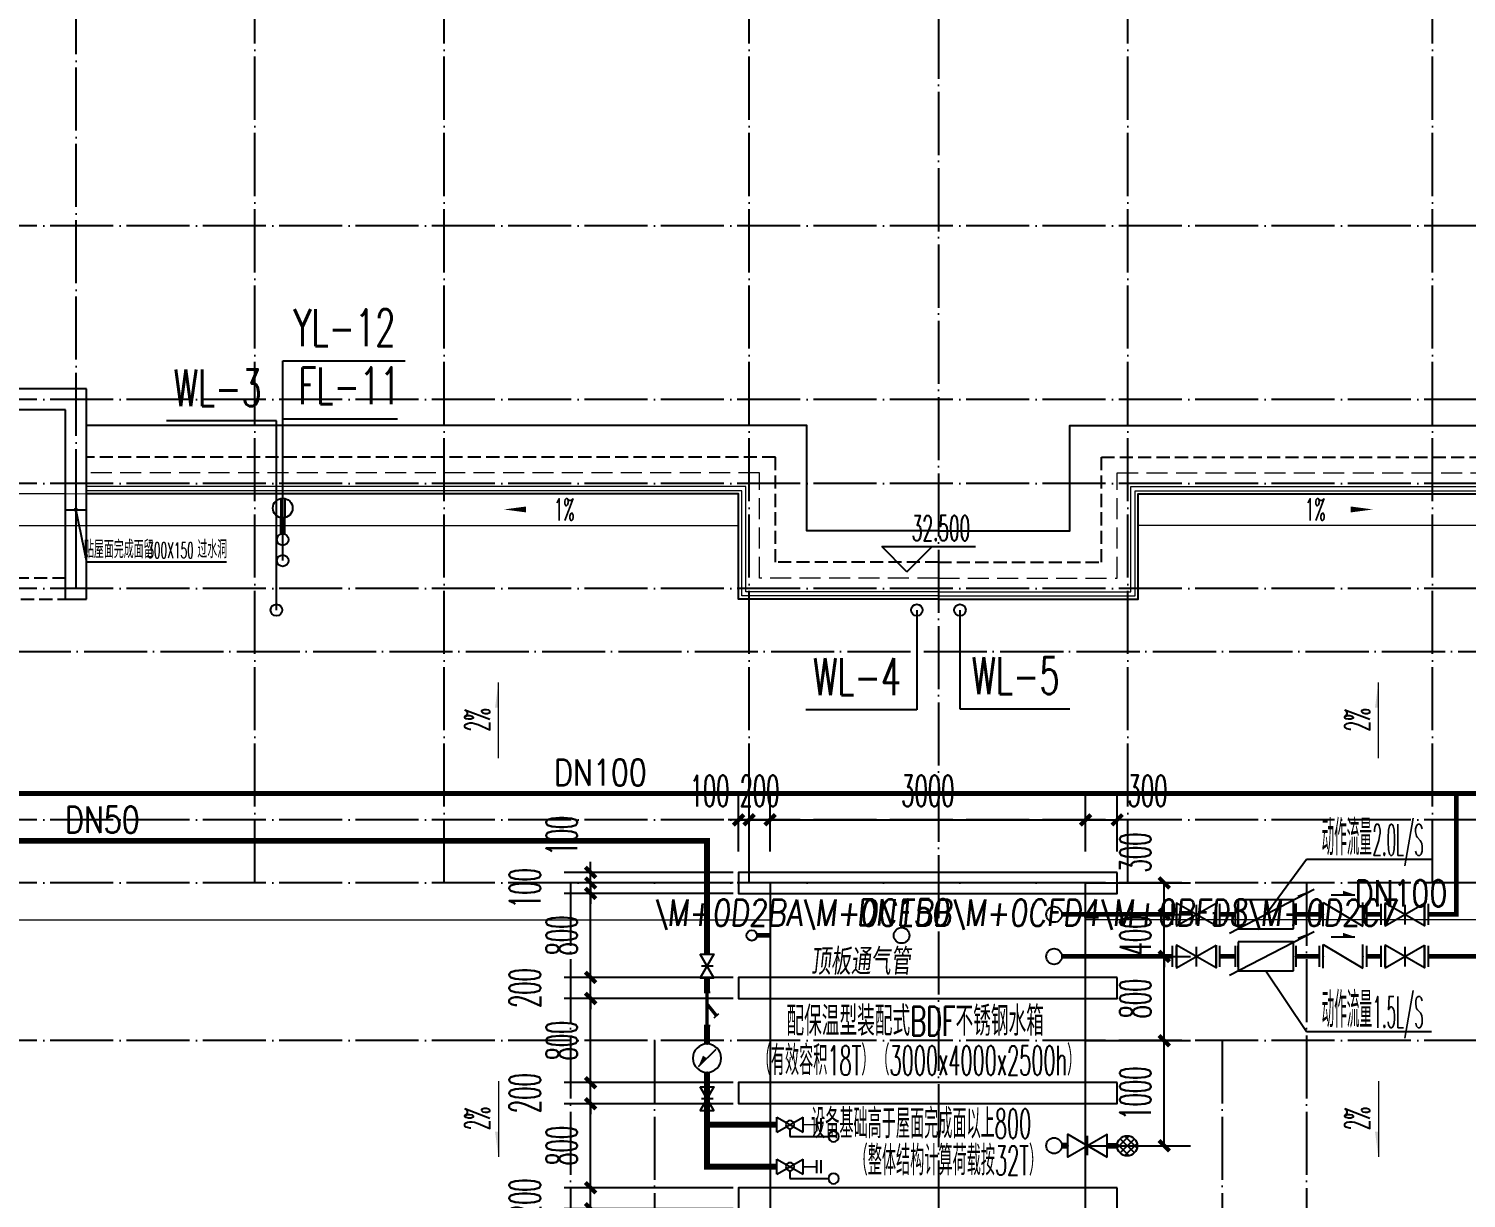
# Model space of a CAD drawing. Extents: x 27938 to 1507990, y 110129 to 923079.
# Drawn here: x 1021932 to 1035602, y 289915 to 301040 of the extents above; entities that cross this region are included whole.
import ezdxf

# ---------------------------------------------------------------- set-up
doc = ezdxf.new("R2010")
doc.units = 0
doc.header["$LTSCALE"] = 1000
doc.header["$MEASUREMENT"] = 0
for name, pattern in [('#P_--_20B1_001_t3$0$DASH', [0.35, 0.25, -0.1]), ('__DASH', [0.35, 0.25, -0.1]), ('DASH', [0.35, 0.25, -0.1]), ('DOTE', [2.42, 2, -0.2, 0.02, -0.2])]:
    doc.linetypes.add(name, pattern=pattern)
for name, color, linetype in [('-XF', 7, 'H_LINE'), ('BZ', 2, 'Continuous'), ('DIM_ELEV', 3, 'Continuous'), ('DIM_LEAD', 3, 'Continuous'), ('DIM_不分区给水', 3, 'Continuous'), ('DIM_废水', 31, 'Continuous'), ('DIM_污水', 2, 'Continuous'), ('DIM_给水', 3, 'Continuous'), ('DIM_雨水', 4, 'Continuous'), ('DOTE', 1, 'Continuous'), ('EQUIP_污水', 7, 'Continuous'), ('EQUIP_雨水斗', 7, 'Continuous'), ('PIPE-不分区喷淋', 6, 'TG_ZP'), ('PIPE-不分区消火栓', 1, 'TG_X'), ('PIPE-室外消防', 1, 'WX'), ('PIPE-废水', 31, 'TG_F'), ('PIPE-给水', 3, 'J1'), ('PIPE-给水中', 72, 'J2'), ('PIPE-雨水', 4, 'TG_Y'), ('ROOF', 4, 'Continuous'), ('TEXT_不分区消火栓', 7, 'Continuous'), ('TEXT_给水', 7, 'Continuous'), ('TWT_DASH', 8, 'Continuous'), ('TWT_DIM', 3, 'Continuous'), ('TWT_水箱', 7, 'Continuous'), ('VALVE_不分区给水', 7, 'Continuous'), ('VALVE_废水', 7, 'Continuous'), ('VALVE_消防', 7, 'Continuous'), ('VALVE_给水', 7, 'Continuous'), ('VPIPE-废水', 31, 'Continuous'), ('VPIPE-污水', 2, 'W'), ('VPIPE-给水', 3, 'J1'), ('VPIPE-雨水', 4, 'Y'), ('WALL', 9, 'Continuous'), ('WINDOW', 4, 'Continuous'), ('WT', 3, 'Continuous'), ('机电标识类', 1, 'Continuous'), ('污水', 3, 'Continuous'), ('看线', 251, 'Continuous')]:
    doc.layers.add(name, color=color, linetype=linetype)
for name, color, linetype, lineweight in [('平面-排水沟', 86, 'Continuous', 15), ('平面-栏杆', 135, 'Continuous', 15), ('平面-看线', 45, 'Continuous', 15)]:
    doc.layers.add(name, color=color, linetype=linetype, lineweight=lineweight)
doc.styles.add('_TCH_DIM', font='SIMPLEX.shx', dxfattribs={"width": 0.7, "bigfont": 'GBCBIG.shx'})
doc.styles.add('_TCH_DIM_T3', font='SIMPLEX.shx', dxfattribs={"width": 0.494118, "bigfont": 'GBCBIG.shx'})
doc.styles.add('_TWT_PIPEDN', font='SIMPLEX', dxfattribs={"width": 0.8, "height": 3.5, "bigfont": 'HZTXT'})
doc.styles.add('_TWT_SERIAL', font='SIMPLEX', dxfattribs={"width": 0.8, "height": 3.5, "bigfont": 'HZTXT'})
doc.styles.add('HZDX', font='simplex.shx', dxfattribs={"width": 0.75, "height": 300, "bigfont": 'aadri.shx'})
doc.styles.add('l1', font='txt.shx', dxfattribs={"width": 0.7, "bigfont": 'aadri.shx'})
doc.styles.get("Standard").update_dxf_attribs({"font": 'gbenor.shx', "bigfont": 'gbcbig.shx'})
doc.styles.add('TG_LINETYPE', font='SIMPLEX', dxfattribs={"width": 0.8, "height": 3, "bigfont": 'HZTXT'})
doc.linetypes.add('H_LINE', pattern='A,3,-0.2,["XH",l1,S=0.25,R=0,X=-0.1,Y=-0.115],-0.35', length=3.55)
doc.linetypes.add('J1', pattern='A,3,-0.2,["J1",Standard,S=0.25,R=0,X=-0.1,Y=-0.115],-0.35', length=3.55)
doc.linetypes.add('J2', pattern='A,3,-0.2,["J2",Standard,S=0.25,R=0,X=-0.1,Y=-0.115],-0.35', length=3.55)
doc.linetypes.add('TG_F', pattern='A,2,-0.3,["F",TG_LINETYPE,S=0.1,R=0,X=-0.23,Y=-0.15],0', length=2.3)
doc.linetypes.add('TG_X', pattern='A,2,-0.229,["X",TG_LINETYPE,S=0.1,R=0,X=-0.229,Y=-0.15],0', length=2.229)
doc.linetypes.add('TG_Y', pattern='A,2,-0.229,["Y",TG_LINETYPE,S=0.1,R=0,X=-0.229,Y=-0.15],0', length=2.229)
doc.linetypes.add('TG_ZP', pattern='A,2,-0.561,["ZP",TG_LINETYPE,S=0.1,R=0,X=-0.561,Y=-0.15],0', length=2.561)
doc.linetypes.add('W', pattern='A,3,-0.2,["W",Standard,S=0.25,R=0,X=-0.1,Y=-0.115],-0.2', length=3.4)
doc.linetypes.add('WX', pattern='A,3,-0.2,["WX",Standard,S=0.25,R=0,X=-0.1,Y=-0.115],-0.35', length=3.55)
doc.linetypes.add('Y', pattern='A,3,-0.2,["Y",Standard,S=0.25,R=0,X=-0.1,Y=-0.115],-0.2', length=3.4)
doc.dimstyles.new('_TWT_ARCH&&100', dxfattribs={"dimtxt": 297.5, "dimasz": 100, "dimexe": 250, "dimexo": 300, "dimgap": 126.25, "dimtad": 1, "dimdec": 0, "dimzin": 0, "dimdsep": 46, "dimtxsty": '_TCH_DIM_T3', "dimblk": 'ARCHTICK', "dimcen": 0.09, "dimclrt": 7, "dimazin": 2, "dimtfac": 1, "dimtdec": 0, "dimtix": 1, "dimtmove": 2, "dimatfit": 3, "dimfxl": 1, "dimtolj": 1, "dimtzin": 0, "dimarcsym": 0})

# ---------------------------------------------------------------- blocks, each defined once
blk = doc.blocks.new('GDGDGDSDA')
at = {"layer": 'DOTE', "color": 0, "linetype": 'DOTE', "ltscale": 0.3}
for p, q in [((436135, 370658), (436135, 376108)), ((437835, 367858), (437835, 376108)), ((439635, 367858), (439635, 376108)), ((442535, 367858), (442535, 376108)), ((444335, 376108), (444335, 359558)), ((446135, 367858), (446135, 376108)), ((449035, 367858), (449035, 376108)), ((471335, 374108), (417335, 374108)), ((471335, 372458), (417335, 372458)), ((471335, 371658), (417335, 371658)), ((471335, 370658), (417335, 370658)), ((417335, 370059), (471335, 370059)), ((471335, 368458), (417335, 368458)), ((471335, 367858), (417335, 367858)), ((440835, 367858), (440835, 359558)), ((447835, 367858), (447835, 359558)), ((471335, 366358), (417335, 366358))]:
    blk.add_line(p, q, dxfattribs=at)
blk = doc.blocks.new('GDGDGDGRGD')
at = {"linetype": '__DASH', "ltscale": 0.1}
blk.add_wipeout([(428917, 296115), (428717, 296115), (428717, 295815), (428917, 295815)], dxfattribs=at).dxf.layer = '污水'
at = {"layer": '机电标识类', "color": 250, "linetype": 'DASH', "ltscale": 400}
for p, q in [((428817, 295715), (428817, 296215)), ((428917, 295965), (428717, 295965))]:
    blk.add_line(p, q, dxfattribs=at)
at = {"layer": '污水', "linetype": '__DASH', "ltscale": 0.1, "const_width": 10}
blk.add_lwpolyline([(428917, 296115), (428717, 296115), (428717, 295815), (428917, 295815)], close=True, dxfattribs=at)
blk = doc.blocks.new('A$C40D21977')
at = {"layer": 'TWT_DASH'}
for points in [[(-1200, 2200), (-1200, -1400), (-1000, -1400), (-1000, 2200)], [(-200, 2200), (-200, -1400), (0, -1400), (0, 2200)], [(800, 2200), (800, -1400), (1000, -1400), (1000, 2200)], [(1800, 2200), (1800, -1400), (2000, -1400), (2000, 2200)], [(2800, 2200), (2800, -1400), (3000, -1400), (3000, 2200)]]:
    blk.add_lwpolyline(points, close=True, dxfattribs=at)
at = {"layer": 'TWT_水箱'}
blk.add_lwpolyline([(-1100, 1900), (-1100, -1100), (2900, -1100), (2900, 1900)], close=True, dxfattribs=at)
blk = doc.blocks.new('$VALVE$00000779')
for p, q in [((129, -72), (378, 72)), ((129, 72), (378, -72)), ((129, 72), (129, -72)), ((253, 113), (618, 113)), ((253, 38), (253, 113)), ((378, 72), (378, -72)), ((507, 62), (507, -62)), ((551, 62), (551, -62))]:
    blk.add_line(p, q)
for points in [[(0, 0, 15, 15, 0), (129, 0, 0, 0, 0)], [(378, 0, 15, 15, 0), (507, 0, 0, 0, 0)]]:
    blk.add_lwpolyline(points, format="xyseb")
at = {"color": 7}
for centre, radius in [((668, 113), 49.9), ((253, 0), 38.4)]:
    blk.add_circle(centre, radius, dxfattribs=at)
blk = doc.blocks.new('$VALVE$00000296')
for points in [[(-125, 72.2), (-125, -72.2), (125, 72.2), (125, -72.2), (-125, 72.2)], [(0, 60.2), (0, -63.6)]]:
    blk.add_lwpolyline(points)
for p in [(-125, 0), (125, 0)]:
    blk.add_point(p)
blk = doc.blocks.new('$VALVE$00000501')
for p, q in [((-175, 32), (-175, -32)), ((175, 32), (175, -32)), ((96, -77), (50, -123))]:
    blk.add_line(p, q)
at = {"const_width": 35}
for points in [[(-175, 0), (175, 0)], [(-52, 0), (73, -100)]]:
    blk.add_lwpolyline(points, dxfattribs=at)
for p in [(-175, -2), (175, -2)]:
    blk.add_point(p)
blk = doc.blocks.new('$VALVE$00000742')
blk.add_line((-93, -93), (93, 93))
blk.add_lwpolyline([(93, 93, 0, 50, 0), (-13, 22, 50, 50, 0)], format="xyseb")
blk.add_circle((0, 0), 150)
for p in [(-150, 0), (150, 0)]:
    blk.add_point(p)
blk = doc.blocks.new('$TwtSys$00000133')
for p, q in [((-129, 101), (32, 263)), ((-94, 39), (94, 228)), ((94, 39), (-94, 228)), ((129, 101), (-32, 263)), ((28, 3), (-130, 161)), ((-28, 3), (130, 161))]:
    blk.add_line(p, q)
blk.add_circle((0, 133), 133)
blk = doc.blocks.new('$VALVE$00000609')
for p, q in [((-344, -179), (459, 239)), ((263, 138), (-264, 138)), ((-264, 138), (-264, -137)), ((263, -137), (263, 138)), ((-264, -137), (263, -137))]:
    blk.add_line(p, q)
blk.add_lwpolyline([(459, 239, 0, 20, 0), (305, 171, 50, 50, 0)], format="xyseb")
for p in [(-264, 0), (263, 0)]:
    blk.add_point(p)
blk = doc.blocks.new('$VALVE$00000315')
for p, q in [((-75, 125), (75, 125)), ((-125, -75), (-125, 75)), ((-125, 75), (125, -75)), ((125, -75), (125, 75))]:
    blk.add_line(p, q)
for p in [(-125, 0), (125, 0)]:
    blk.add_point(p)
blk.add_solid([(0, 125), (0, 150), (75, 125)])
blk = doc.blocks.new('_ArchTick')
at = {"color": 0, "linetype": 'ByBlock', "const_width": 0.4}
blk.add_lwpolyline([(-0.5, -0.5), (0.5, 0.5)], dxfattribs=at)
blk = doc.blocks.new('*D535')
at = {"layer": 'Defpoints', "color": 0}
for p in [(1028782, 293515), (1028682, 292915), (1028782, 292915)]:
    blk.add_point(p, dxfattribs=at)
at = {"layer": 'TWT_DIM', "color": 0, "lineweight": -2}
for p, q in [((1028682, 293215), (1028682, 293765)), ((1028782, 293215), (1028782, 293765)), ((1028682, 293515), (1028582, 293515)), ((1028682, 293515), (1028782, 293515)), ((1028782, 293515), (1028882, 293515))]:
    blk.add_line(p, q, dxfattribs=at)
at = {"layer": 'TWT_DIM', "color": 0, "lineweight": -2, "xscale": 100, "yscale": 100, "zscale": 100}
blk.add_blockref('_ArchTick', (1028682, 293515), dxfattribs=at)
at = {"layer": 'TWT_DIM', "color": 0, "lineweight": -2, "xscale": 100, "yscale": 100, "zscale": 100, "rotation": 180}
blk.add_blockref('_ArchTick', (1028782, 293515), dxfattribs=at)
at = {"layer": 'TWT_DIM', "color": 7, "insert": (1028407, 293790), "char_height": 297.5, "attachment_point": 5, "style": '_TCH_DIM_T3'}
blk.add_mtext('\\A1;100', dxfattribs=at)
blk = doc.blocks.new('*D536')
at = {"layer": 'Defpoints', "color": 0}
for p in [(1028982, 293515), (1028782, 292915), (1028982, 292915)]:
    blk.add_point(p, dxfattribs=at)
at = {"layer": 'TWT_DIM', "color": 0, "lineweight": -2}
for p, q in [((1028782, 293215), (1028782, 293765)), ((1028982, 293215), (1028982, 293765)), ((1028782, 293515), (1028682, 293515)), ((1028782, 293515), (1028982, 293515)), ((1028982, 293515), (1029082, 293515))]:
    blk.add_line(p, q, dxfattribs=at)
at = {"layer": 'TWT_DIM', "color": 0, "lineweight": -2, "xscale": 100, "yscale": 100, "zscale": 100}
blk.add_blockref('_ArchTick', (1028782, 293515), dxfattribs=at)
at = {"layer": 'TWT_DIM', "color": 0, "lineweight": -2, "xscale": 100, "yscale": 100, "zscale": 100, "rotation": 180}
blk.add_blockref('_ArchTick', (1028982, 293515), dxfattribs=at)
at = {"layer": 'TWT_DIM', "color": 7, "insert": (1028882, 293790), "char_height": 297.5, "attachment_point": 5, "style": '_TCH_DIM_T3'}
blk.add_mtext('\\A1;200', dxfattribs=at)
blk = doc.blocks.new('*D537')
at = {"layer": 'Defpoints', "color": 0}
for p in [(1031982, 293515), (1028982, 292915), (1031982, 292915)]:
    blk.add_point(p, dxfattribs=at)
at = {"layer": 'TWT_DIM', "color": 0, "lineweight": -2}
for p, q in [((1028982, 293215), (1028982, 293765)), ((1031982, 293215), (1031982, 293765)), ((1028982, 293515), (1031982, 293515))]:
    blk.add_line(p, q, dxfattribs=at)
at = {"layer": 'TWT_DIM', "color": 0, "lineweight": -2, "xscale": 100, "yscale": 100, "zscale": 100, "rotation": 180}
blk.add_blockref('_ArchTick', (1028982, 293515), dxfattribs=at)
at = {"layer": 'TWT_DIM', "color": 0, "lineweight": -2, "xscale": 100, "yscale": 100, "zscale": 100}
blk.add_blockref('_ArchTick', (1031982, 293515), dxfattribs=at)
at = {"layer": 'TWT_DIM', "color": 7, "insert": (1030482, 293790), "char_height": 297.5, "attachment_point": 5, "style": '_TCH_DIM_T3'}
blk.add_mtext('\\A1;3000', dxfattribs=at)
blk = doc.blocks.new('*D538')
at = {"layer": 'Defpoints', "color": 0}
for p in [(1032282, 293515), (1031982, 292915), (1032282, 292915)]:
    blk.add_point(p, dxfattribs=at)
at = {"layer": 'TWT_DIM', "color": 0, "lineweight": -2}
for p, q in [((1031982, 293215), (1031982, 293765)), ((1032282, 293215), (1032282, 293765)), ((1031982, 293515), (1032282, 293515))]:
    blk.add_line(p, q, dxfattribs=at)
at = {"layer": 'TWT_DIM', "color": 0, "lineweight": -2, "xscale": 100, "yscale": 100, "zscale": 100, "rotation": 180}
blk.add_blockref('_ArchTick', (1031982, 293515), dxfattribs=at)
at = {"layer": 'TWT_DIM', "color": 0, "lineweight": -2, "xscale": 100, "yscale": 100, "zscale": 100}
blk.add_blockref('_ArchTick', (1032282, 293515), dxfattribs=at)
at = {"layer": 'TWT_DIM', "color": 7, "insert": (1032571, 293790), "char_height": 297.5, "attachment_point": 5, "style": '_TCH_DIM_T3'}
blk.add_mtext('\\A1;300', dxfattribs=at)
blk = doc.blocks.new('*D539')
at = {"layer": 'Defpoints', "color": 0}
for p in [(1031682, 291415), (1032730, 291415), (1031682, 290415)]:
    blk.add_point(p, dxfattribs=at)
at = {"layer": 'TWT_DIM', "color": 0, "lineweight": -2}
for p, q in [((1031982, 291415), (1032980, 291415)), ((1032730, 290415), (1032730, 291415)), ((1031982, 290415), (1032980, 290415))]:
    blk.add_line(p, q, dxfattribs=at)
at = {"layer": 'TWT_DIM', "color": 0, "lineweight": -2, "xscale": 100, "yscale": 100, "zscale": 100}
for p, rotation in [((1032730, 291415), 90), ((1032730, 290415), 270)]:
    blk.add_blockref('_ArchTick', p, dxfattribs=dict(at, rotation=rotation))
at = {"layer": 'TWT_DIM', "color": 7, "insert": (1032455, 290915), "char_height": 297.5, "attachment_point": 5, "rotation": 90, "style": '_TCH_DIM_T3'}
blk.add_mtext('\\A1;1000', dxfattribs=at)
blk = doc.blocks.new('*D540')
at = {"layer": 'Defpoints', "color": 0}
for p in [(1031682, 292215), (1032730, 292215), (1031682, 291415)]:
    blk.add_point(p, dxfattribs=at)
at = {"layer": 'TWT_DIM', "color": 0, "lineweight": -2}
for p, q in [((1031982, 292215), (1032980, 292215)), ((1032730, 291415), (1032730, 292215)), ((1031982, 291415), (1032980, 291415))]:
    blk.add_line(p, q, dxfattribs=at)
at = {"layer": 'TWT_DIM', "color": 0, "lineweight": -2, "xscale": 100, "yscale": 100, "zscale": 100}
for p, rotation in [((1032730, 292215), 90), ((1032730, 291415), 270)]:
    blk.add_blockref('_ArchTick', p, dxfattribs=dict(at, rotation=rotation))
at = {"layer": 'TWT_DIM', "color": 7, "insert": (1032455, 291815), "char_height": 297.5, "attachment_point": 5, "rotation": 90, "style": '_TCH_DIM_T3'}
blk.add_mtext('\\A1;800', dxfattribs=at)
blk = doc.blocks.new('*D541')
at = {"layer": 'Defpoints', "color": 0}
for p in [(1031682, 292615), (1032730, 292615), (1031682, 292215)]:
    blk.add_point(p, dxfattribs=at)
at = {"layer": 'TWT_DIM', "color": 0, "lineweight": -2}
for p, q in [((1032730, 292615), (1032730, 292715)), ((1031982, 292615), (1032980, 292615)), ((1032730, 292215), (1032730, 292615)), ((1031982, 292215), (1032980, 292215)), ((1032730, 292215), (1032730, 292115))]:
    blk.add_line(p, q, dxfattribs=at)
at = {"layer": 'TWT_DIM', "color": 0, "lineweight": -2, "xscale": 100, "yscale": 100, "zscale": 100}
for p, rotation in [((1032730, 292615), 270), ((1032730, 292215), 90)]:
    blk.add_blockref('_ArchTick', p, dxfattribs=dict(at, rotation=rotation))
at = {"layer": 'TWT_DIM', "color": 7, "insert": (1032455, 292415), "char_height": 297.5, "attachment_point": 5, "rotation": 90, "style": '_TCH_DIM_T3'}
blk.add_mtext('\\A1;400', dxfattribs=at)
blk = doc.blocks.new('*D542')
at = {"layer": 'Defpoints', "color": 0}
for p in [(1031682, 292915), (1032730, 292915), (1031682, 292615)]:
    blk.add_point(p, dxfattribs=at)
at = {"layer": 'TWT_DIM', "color": 0, "lineweight": -2}
for p, q in [((1031982, 292915), (1032980, 292915)), ((1032730, 292615), (1032730, 292915)), ((1031982, 292615), (1032980, 292615))]:
    blk.add_line(p, q, dxfattribs=at)
at = {"layer": 'TWT_DIM', "color": 0, "lineweight": -2, "xscale": 100, "yscale": 100, "zscale": 100}
for p, rotation in [((1032730, 292915), 90), ((1032730, 292615), 270)]:
    blk.add_blockref('_ArchTick', p, dxfattribs=dict(at, rotation=rotation))
at = {"layer": 'TWT_DIM', "color": 7, "insert": (1032455, 293204), "char_height": 297.5, "attachment_point": 5, "rotation": 90, "style": '_TCH_DIM_T3'}
blk.add_mtext('\\A1;300', dxfattribs=at)
blk = doc.blocks.new('*D545')
at = {"layer": 'Defpoints', "color": 0}
for p in [(1027275, 290015), (1028932, 290015), (1028932, 289815)]:
    blk.add_point(p, dxfattribs=at)
at = {"layer": 'TWT_DIM', "color": 0, "lineweight": -2}
for p, q in [((1027275, 290015), (1027275, 290115)), ((1028632, 290015), (1027025, 290015)), ((1027275, 289815), (1027275, 290015)), ((1028632, 289815), (1027025, 289815)), ((1027275, 289815), (1027275, 289715))]:
    blk.add_line(p, q, dxfattribs=at)
at = {"layer": 'TWT_DIM', "color": 0, "lineweight": -2, "xscale": 100, "yscale": 100, "zscale": 100}
for p, rotation in [((1027275, 290015), 270), ((1027275, 289815), 90)]:
    blk.add_blockref('_ArchTick', p, dxfattribs=dict(at, rotation=rotation))
at = {"layer": 'TWT_DIM', "color": 7, "insert": (1026650, 289915), "char_height": 297.5, "attachment_point": 5, "rotation": 90, "style": '_TCH_DIM_T3'}
blk.add_mtext('\\A1;200', dxfattribs=at)
blk = doc.blocks.new('*D546')
at = {"layer": 'Defpoints', "color": 0}
for p in [(1027275, 290815), (1028932, 290815), (1028932, 290015)]:
    blk.add_point(p, dxfattribs=at)
at = {"layer": 'TWT_DIM', "color": 0, "lineweight": -2}
for p, q in [((1028632, 290815), (1027025, 290815)), ((1027275, 290015), (1027275, 290815)), ((1028632, 290015), (1027025, 290015))]:
    blk.add_line(p, q, dxfattribs=at)
at = {"layer": 'TWT_DIM', "color": 0, "lineweight": -2, "xscale": 100, "yscale": 100, "zscale": 100}
for p, rotation in [((1027275, 290815), 90), ((1027275, 290015), 270)]:
    blk.add_blockref('_ArchTick', p, dxfattribs=dict(at, rotation=rotation))
at = {"layer": 'TWT_DIM', "color": 7, "insert": (1027000, 290415), "char_height": 297.5, "attachment_point": 5, "rotation": 90, "style": '_TCH_DIM_T3'}
blk.add_mtext('\\A1;800', dxfattribs=at)
blk = doc.blocks.new('*D547')
at = {"layer": 'Defpoints', "color": 0}
for p in [(1027275, 291015), (1028932, 291015), (1028932, 290815)]:
    blk.add_point(p, dxfattribs=at)
at = {"layer": 'TWT_DIM', "color": 0, "lineweight": -2}
for p, q in [((1027275, 291015), (1027275, 291115)), ((1028632, 291015), (1027025, 291015)), ((1027275, 290815), (1027275, 291015)), ((1028632, 290815), (1027025, 290815)), ((1027275, 290815), (1027275, 290715))]:
    blk.add_line(p, q, dxfattribs=at)
at = {"layer": 'TWT_DIM', "color": 0, "lineweight": -2, "xscale": 100, "yscale": 100, "zscale": 100}
for p, rotation in [((1027275, 291015), 270), ((1027275, 290815), 90)]:
    blk.add_blockref('_ArchTick', p, dxfattribs=dict(at, rotation=rotation))
at = {"layer": 'TWT_DIM', "color": 7, "insert": (1026650, 290915), "char_height": 297.5, "attachment_point": 5, "rotation": 90, "style": '_TCH_DIM_T3'}
blk.add_mtext('\\A1;200', dxfattribs=at)
blk = doc.blocks.new('*D548')
at = {"layer": 'Defpoints', "color": 0}
for p in [(1027275, 291815), (1028932, 291815), (1028932, 291015)]:
    blk.add_point(p, dxfattribs=at)
at = {"layer": 'TWT_DIM', "color": 0, "lineweight": -2}
for p, q in [((1028632, 291815), (1027025, 291815)), ((1027275, 291015), (1027275, 291815)), ((1028632, 291015), (1027025, 291015))]:
    blk.add_line(p, q, dxfattribs=at)
at = {"layer": 'TWT_DIM', "color": 0, "lineweight": -2, "xscale": 100, "yscale": 100, "zscale": 100}
for p, rotation in [((1027275, 291815), 90), ((1027275, 291015), 270)]:
    blk.add_blockref('_ArchTick', p, dxfattribs=dict(at, rotation=rotation))
at = {"layer": 'TWT_DIM', "color": 7, "insert": (1027000, 291415), "char_height": 297.5, "attachment_point": 5, "rotation": 90, "style": '_TCH_DIM_T3'}
blk.add_mtext('\\A1;800', dxfattribs=at)
blk = doc.blocks.new('*D549')
at = {"layer": 'Defpoints', "color": 0}
for p in [(1027275, 292015), (1028932, 292015), (1028932, 291815)]:
    blk.add_point(p, dxfattribs=at)
at = {"layer": 'TWT_DIM', "color": 0, "lineweight": -2}
for p, q in [((1028632, 292015), (1027025, 292015)), ((1027275, 292015), (1027275, 292115)), ((1027275, 291815), (1027275, 292015)), ((1028632, 291815), (1027025, 291815)), ((1027275, 291815), (1027275, 291715))]:
    blk.add_line(p, q, dxfattribs=at)
at = {"layer": 'TWT_DIM', "color": 0, "lineweight": -2, "xscale": 100, "yscale": 100, "zscale": 100}
for p, rotation in [((1027275, 292015), 270), ((1027275, 291815), 90)]:
    blk.add_blockref('_ArchTick', p, dxfattribs=dict(at, rotation=rotation))
at = {"layer": 'TWT_DIM', "color": 7, "insert": (1026650, 291915), "char_height": 297.5, "attachment_point": 5, "rotation": 90, "style": '_TCH_DIM_T3'}
blk.add_mtext('\\A1;200', dxfattribs=at)
blk = doc.blocks.new('*D550')
at = {"layer": 'Defpoints', "color": 0}
for p in [(1027275, 292815), (1028932, 292815), (1028932, 292015)]:
    blk.add_point(p, dxfattribs=at)
at = {"layer": 'TWT_DIM', "color": 0, "lineweight": -2}
for p, q in [((1028632, 292815), (1027025, 292815)), ((1027275, 292015), (1027275, 292815)), ((1028632, 292015), (1027025, 292015))]:
    blk.add_line(p, q, dxfattribs=at)
at = {"layer": 'TWT_DIM', "color": 0, "lineweight": -2, "xscale": 100, "yscale": 100, "zscale": 100}
for p, rotation in [((1027275, 292815), 90), ((1027275, 292015), 270)]:
    blk.add_blockref('_ArchTick', p, dxfattribs=dict(at, rotation=rotation))
at = {"layer": 'TWT_DIM', "color": 7, "insert": (1027000, 292415), "char_height": 297.5, "attachment_point": 5, "rotation": 90, "style": '_TCH_DIM_T3'}
blk.add_mtext('\\A1;800', dxfattribs=at)
blk = doc.blocks.new('*D551')
at = {"layer": 'Defpoints', "color": 0}
for p in [(1027275, 292915), (1028932, 292915), (1028932, 292815)]:
    blk.add_point(p, dxfattribs=at)
at = {"layer": 'TWT_DIM', "color": 0, "lineweight": -2}
for p, q in [((1027275, 292915), (1027275, 293015)), ((1028632, 292915), (1027025, 292915)), ((1028632, 292815), (1027025, 292815)), ((1027275, 292815), (1027275, 292915)), ((1027275, 292815), (1027275, 292715))]:
    blk.add_line(p, q, dxfattribs=at)
at = {"layer": 'TWT_DIM', "color": 0, "lineweight": -2, "xscale": 100, "yscale": 100, "zscale": 100}
for p, rotation in [((1027275, 292915), 270), ((1027275, 292815), 90)]:
    blk.add_blockref('_ArchTick', p, dxfattribs=dict(at, rotation=rotation))
at = {"layer": 'TWT_DIM', "color": 7, "insert": (1026650, 292865), "char_height": 297.5, "attachment_point": 5, "rotation": 90, "style": '_TCH_DIM_T3'}
blk.add_mtext('\\A1;100', dxfattribs=at)
blk = doc.blocks.new('*D552')
at = {"layer": 'Defpoints', "color": 0}
for p in [(1027275, 293015), (1028932, 293015), (1028932, 292915)]:
    blk.add_point(p, dxfattribs=at)
at = {"layer": 'TWT_DIM', "color": 0, "lineweight": -2}
for p, q in [((1027275, 293015), (1027275, 293115)), ((1028632, 293015), (1027025, 293015)), ((1027275, 292915), (1027275, 293015)), ((1028632, 292915), (1027025, 292915)), ((1027275, 292915), (1027275, 292815))]:
    blk.add_line(p, q, dxfattribs=at)
at = {"layer": 'TWT_DIM', "color": 0, "lineweight": -2, "xscale": 100, "yscale": 100, "zscale": 100}
for p, rotation in [((1027275, 293015), 270), ((1027275, 292915), 90)]:
    blk.add_blockref('_ArchTick', p, dxfattribs=dict(at, rotation=rotation))
at = {"layer": 'TWT_DIM', "color": 7, "insert": (1027000, 293365), "char_height": 297.5, "attachment_point": 5, "rotation": 90, "style": '_TCH_DIM_T3'}
blk.add_mtext('\\A1;100', dxfattribs=at)
blk = doc.blocks.new('$TwtSys$00000139')
at = {"color": 7}
for p, q in [((-19, 92, 0), (-19, -92, 0)), ((19, 92, 0), (19, -92, 0))]:
    blk.add_line(p, q, dxfattribs=at)
blk.add_circle((0, 0, 0), 93.8)

msp = doc.modelspace()

# ---------------------------------------------------------------- hatches: boundary and pattern name
at = {"layer": 'PIPE-不分区消火栓'}
for points in [[(1035508, 292615.4), (1035508, 292592.9), (1035530.5, 292592.9)], [(1035508, 292615.4), (1035530.5, 292615.4), (1035530.5, 292592.9)]]:
    msp.add_hatch(color=256, dxfattribs=at).paths.add_polyline_path(points)
at = {"layer": 'PIPE-室外消防'}
for points in [[(1033191.8, 292615.4), (1033191.8, 292637.9), (1033214.3, 292637.9)], [(1033191.8, 292615.4), (1033214.3, 292615.4), (1033214.3, 292637.9)]]:
    msp.add_hatch(color=256, dxfattribs=at).paths.add_polyline_path(points)
at = {"layer": 'PIPE-给水中'}
for points in [[(1028382.3, 293315.4), (1028382.3, 293342.9), (1028409.8, 293342.9)], [(1028382.3, 293315.4), (1028409.8, 293315.4), (1028409.8, 293342.9)], [(1028382.3, 290215.4), (1028382.3, 290187.9), (1028354.8, 290187.9)], [(1028382.3, 290215.4), (1028354.8, 290215.4), (1028354.8, 290187.9)]]:
    msp.add_hatch(color=256, dxfattribs=at).paths.add_polyline_path(points)
at = {"layer": '平面-排水沟'}
for points in [[(1026398.3, 294822.1), (1026398.3, 294582.1), (1026366.3, 294582.1)], [(1034766.2, 294822.1), (1034766.2, 294582.1), (1034734.2, 294582.1)], [(1026398.3, 290308.6), (1026398.3, 290548.6), (1026366.3, 290548.6)], [(1034766.2, 290308.6), (1034766.2, 290548.6), (1034734.2, 290548.6)]]:
    msp.add_hatch(color=8, dxfattribs=at).paths.add_polyline_path(points)

# ---------------------------------------------------------------- linework, layer by layer
at = {"layer": '-XF'}
msp.add_circle((1030232.3, 292415.4), 75, dxfattribs=at)
at = {"layer": 'DIM_ELEV', "color": 8}
for p, q in [((1030283.7, 295874.5), (1030043.7, 296114.5)), ((1030043.7, 296114.5), (1030936, 296114.5)), ((1030283.7, 295874.5), (1030523.7, 296114.5))]:
    msp.add_line(p, q, dxfattribs=at)
at = {"layer": 'DIM_LEAD', "color": 8}
msp.add_line((1022482.2, 295969), (1023811.5, 295969), dxfattribs=at)
at = {"layer": 'DIM_不分区给水'}
for p, q in [((1033695.7, 292615.4), (1034081.8, 293140.8)), ((1034081.8, 293140.8), (1035270.4, 293140.8)), ((1033694.8, 292078.5), (1034082.2, 291502.8)), ((1034082.2, 291502.8), (1035270.8, 291502.8))]:
    msp.add_line(p, q, dxfattribs=at)
at = {"layer": 'DIM_废水'}
for p, q in [((1024347.2, 295980.4), (1024347.2, 297328.7)), ((1024347.2, 297328.7), (1025440.3, 297328.7))]:
    msp.add_line(p, q, dxfattribs=at)
at = {"layer": 'DIM_污水'}
for p, q in [((1024287.4, 297309.2), (1023241.9, 297309.2)), ((1024287.4, 295510.4), (1024287.4, 297309.2)), ((1030377.1, 295510.4), (1030377.1, 294562)), ((1030787.3, 295510.4), (1030787.3, 294571.3)), ((1030377.1, 294562), (1029321.9, 294562)), ((1030787.3, 294571.3), (1031832.9, 294571.3))]:
    msp.add_line(p, q, dxfattribs=at)
at = {"layer": 'DIM_雨水'}
for p, q in [((1024347.2, 296180.4), (1024347.2, 297881.6)), ((1024347.2, 297881.6), (1025511.3, 297881.6))]:
    msp.add_line(p, q, dxfattribs=at)
at = {"layer": 'DOTE', "color": 169, "linetype": 'DOTE', "ltscale": 0.3}
for p, q in [((1027882.2, 291415.4), (1027882.2, 286615.4)), ((1033282.2, 291415.4), (1033282.2, 286615.4))]:
    msp.add_line(p, q, dxfattribs=at)
at = {"layer": 'PIPE-不分区喷淋', "const_width": 45}
for points in [[(1031757.3, 292215.4), (1032809.7, 292215.4)], [(1033259.7, 292215.4), (1033407.3, 292215.4)], [(1033984.1, 292215.4), (1034204.9, 292215.4)], [(1034654.9, 292215.4), (1034792, 292215.4)]]:
    msp.add_lwpolyline(points, dxfattribs=at)
at = {"layer": 'PIPE-不分区喷淋', "ltscale": 0.5, "const_width": 45}
msp.add_lwpolyline([(1035242, 292215.4), (1040112.1, 292215.4)], dxfattribs=at)
at = {"layer": 'PIPE-不分区消火栓', "ltscale": 0.5, "const_width": 45}
for points in [[(1019287.2, 293765.4), (1035508, 293765.4)], [(1035508, 292615.4), (1035508, 293765.4)], [(1035508, 293765.4), (1041877.2, 293765.4)], [(1031757.3, 292615.4), (1032809.7, 292615.4)], [(1035242, 292615.4), (1035508, 292615.4)]]:
    msp.add_lwpolyline(points, dxfattribs=at)
at = {"layer": 'PIPE-室外消防', "ltscale": 0.5, "const_width": 45}
for points in [[(1033407.3, 292615.4), (1033259.7, 292615.4)], [(1034204.9, 292615.4), (1033984.1, 292615.4)], [(1034792, 292615.4), (1034654.9, 292615.4)]]:
    msp.add_lwpolyline(points, dxfattribs=at)
at = {"layer": 'PIPE-废水', "linetype": 'Continuous', "const_width": 55}
for points in [[(1031757.3, 290415.4), (1031812.3, 290415.2)], [(1032187.3, 290414.4), (1032281.7, 290414.1)]]:
    msp.add_lwpolyline(points, dxfattribs=at)
at = {"layer": 'PIPE-给水', "linetype": 'J1', "ltscale": 100, "const_width": 45}
msp.add_lwpolyline([(1028982.3, 292415.4), (1028857.3, 292415.4)], dxfattribs=at)
at = {"layer": 'PIPE-给水中', "ltscale": 0.5, "const_width": 55}
for points in [[(1021032.2, 293315.4), (1028382.3, 293315.4)], [(1028382.3, 292415.4), (1028382.3, 293315.4)], [(1028382.3, 292238.7), (1028382.3, 292415.4)]]:
    msp.add_lwpolyline(points, dxfattribs=at)
at = {"layer": 'PIPE-给水中', "const_width": 55}
for points in [[(1028382.3, 292013.7), (1028382.3, 291874.4)], [(1028382.3, 291559.4), (1028382.3, 291383)], [(1028382.3, 291113), (1028382.3, 290615.4)], [(1029046.6, 290615.4), (1028382.3, 290615.4)], [(1028382.3, 290615.4), (1028382.3, 290215.4)], [(1028775.6, 290215.4), (1028382.3, 290215.4)], [(1029046.6, 290215.4), (1028775.6, 290215.4)]]:
    msp.add_lwpolyline(points, dxfattribs=at)
at = {"layer": 'PIPE-雨水', "const_width": 55}
msp.add_lwpolyline([(1024347.2, 296235.4), (1024347.2, 296386.6)], dxfattribs=at)
at = {"layer": 'ROOF', "color": 8, "ltscale": 0.8}
for points in [[(1030582.2, 296265.4), (1029332.2, 296265.4), (1029332.2, 297265.4), (1022482.2, 297265.4)], [(1030582.2, 296265.4), (1031832.2, 296265.4), (1031832.2, 297265.4), (1038682.2, 297265.4)], [(1030582.2, 295615.4), (1028682.2, 295615.4), (1028682.2, 296615.4), (1022482.2, 296615.4)], [(1030582.2, 295615.4), (1032482.2, 295615.4), (1032482.2, 296615.4), (1038682.2, 296615.4)]]:
    msp.add_lwpolyline(points, dxfattribs=at)
at = {"layer": 'VALVE_消防'}
for p, q in [((1032809.7, 292515.4), (1032809.7, 292715.4)), ((1032847.2, 292515.4), (1032847.2, 292715.4)), ((1033222.2, 292515.4), (1033222.2, 292715.4)), ((1033259.7, 292515.4), (1033259.7, 292715.4)), ((1033407.3, 292515.4), (1033407.3, 292715.4)), ((1033432.3, 292515.4), (1033432.3, 292715.4)), ((1033959.1, 292515.4), (1033959.1, 292715.4)), ((1033984.1, 292515.4), (1033984.1, 292715.4)), ((1034204.9, 292515.4), (1034204.9, 292715.4)), ((1034242.4, 292515.4), (1034242.4, 292715.4)), ((1034617.4, 292515.4), (1034617.4, 292715.4)), ((1034654.9, 292515.4), (1034654.9, 292715.4)), ((1034792, 292515.4), (1034792, 292715.4)), ((1034829.5, 292515.4), (1034829.5, 292715.4)), ((1035204.5, 292515.4), (1035204.5, 292715.4)), ((1035242, 292515.4), (1035242, 292715.4)), ((1032809.7, 292115.4), (1032809.7, 292315.4)), ((1032847.2, 292115.4), (1032847.2, 292315.4)), ((1033222.2, 292115.4), (1033222.2, 292315.4)), ((1033259.7, 292115.4), (1033259.7, 292315.4)), ((1033407.3, 292115.4), (1033407.3, 292315.4)), ((1033432.3, 292115.4), (1033432.3, 292315.4)), ((1033959.1, 292115.4), (1033959.1, 292315.4)), ((1033984.1, 292115.4), (1033984.1, 292315.4)), ((1034204.9, 292115.4), (1034204.9, 292315.4)), ((1034242.4, 292115.4), (1034242.4, 292315.4)), ((1034617.4, 292115.4), (1034617.4, 292315.4)), ((1034654.9, 292115.4), (1034654.9, 292315.4)), ((1034792, 292115.4), (1034792, 292315.4)), ((1034829.5, 292115.4), (1034829.5, 292315.4)), ((1035204.5, 292115.4), (1035204.5, 292315.4)), ((1035242, 292115.4), (1035242, 292315.4))]:
    msp.add_line(p, q, dxfattribs=at)
at = {"layer": 'VPIPE-废水'}
msp.add_circle((1024347.2, 295980.4), 55, dxfattribs=at)
at = {"layer": 'VPIPE-污水'}
for centre in [(1024287.4, 295510.4), (1030377.1, 295510.4), (1030787.3, 295510.4)]:
    msp.add_circle(centre, 55, dxfattribs=at)
at = {"layer": 'VPIPE-给水', "linetype": 'Continuous'}
msp.add_circle((1028807.3, 292415.4), 50, dxfattribs=at)
at = {"layer": 'VPIPE-雨水'}
msp.add_circle((1024347.2, 296180.4), 55, dxfattribs=at)
at = {"layer": 'WALL', "color": 8}
for p, q in [((1022482.2, 297615.4), (1020382.2, 297615.4)), ((1022282.2, 297415.4), (1020282.2, 297415.4)), ((1022282.2, 295615.4), (1022482.2, 295615.4))]:
    msp.add_line(p, q, dxfattribs=at)
at = {"layer": 'WINDOW', "color": 8, "linetype": 'DASH', "ltscale": 0.5}
for p, q in [((1022282.2, 295815.4), (1019582.2, 295815.4)), ((1019582.2, 295615.4), (1022282.2, 295615.4))]:
    msp.add_line(p, q, dxfattribs=at)
at = {"layer": 'WT'}
for centre in [(1031682.3, 292615.4), (1031682.3, 292215.4), (1031682.3, 290415.4)]:
    msp.add_circle(centre, 75, dxfattribs=at)
at = {"layer": '平面-排水沟', "color": 8}
for p, q in [((1022282.2, 296615.4), (1019582.2, 296615.4)), ((1019582.2, 296315.4), (1028682.2, 296315.4)), ((1041582.2, 296315.4), (1032482.2, 296315.4)), ((1019432.3, 292565.4), (1028982.3, 292565.4)), ((1041732.2, 292565.4), (1031982.3, 292565.4))]:
    msp.add_line(p, q, dxfattribs=at)
for points in [[(1026858.2, 296467.5, 0, 0, 0), (1026450.4, 296467.5, 0, 56, 0), (1026660.4, 296467.5, 0, 0, 0)], [(1034306.3, 296467.5, 0, 0, 0), (1034714.1, 296467.5, 0, 56, 0), (1034504.1, 296467.5, 0, 0, 0)]]:
    msp.add_lwpolyline(points, format="xyseb", dxfattribs=at)
for points in [[(1026398.3, 294102), (1026398.3, 294822.1)], [(1034766.2, 294102), (1034766.2, 294822.1)], [(1026398.3, 291028.7), (1026398.3, 290308.6)], [(1034766.2, 291028.7), (1034766.2, 290308.6)]]:
    msp.add_lwpolyline(points, dxfattribs=at)
at = {"layer": '平面-栏杆', "color": 8}
for points in [[(1030582.2, 295685.4), (1028752.2, 295685.4), (1028752.2, 296685.4), (1022482.2, 296685.4)], [(1030582.2, 295645.4), (1028712.2, 295645.4), (1028712.2, 296645.4), (1022482.2, 296645.4)], [(1030582.2, 295685.4), (1032412.2, 295685.4), (1032412.2, 296685.4), (1038682.2, 296685.4)], [(1030582.2, 295645.4), (1032452.2, 295645.4), (1032452.2, 296645.4), (1038682.2, 296645.4)]]:
    msp.add_lwpolyline(points, dxfattribs=at)
at = {"layer": '平面-看线', "color": 8, "linetype": 'DASH', "ltscale": 0.8}
for points in [[(1030582.2, 295815.4), (1028882.2, 295815.4), (1028882.2, 296815.4), (1022482.2, 296815.4)], [(1030582.2, 295815.4), (1032282.2, 295815.4), (1032282.2, 296815.4), (1038682.2, 296815.4)]]:
    msp.add_lwpolyline(points, dxfattribs=at)
at = {"layer": '看线', "color": 8, "linetype": '#P_--_20B1_001_t3$0$DASH', "ltscale": 0.5}
for points in [[(1030582.2, 295965.4), (1029032.2, 295965.4), (1029032.2, 296965.4), (1022482.2, 296965.4)], [(1030582.2, 295965.4), (1032132.2, 295965.4), (1032132.2, 296965.4), (1038682.2, 296965.4)]]:
    msp.add_lwpolyline(points, dxfattribs=at)

# ---------------------------------------------------------------- block references
at = {"color": 8, "rotation": 270}
msp.add_blockref('A$C40D21977', (1030082.3, 291815.4), dxfattribs=at)
at = {"layer": 'DOTE', "color": 169}
msp.add_blockref('GDGDGDSDA', (586247.4, -74943), dxfattribs=at)
at = {"layer": 'EQUIP_污水', "xscale": 0.72, "yscale": 0.72, "zscale": 0.72, "rotation": 270}
msp.add_blockref('$TwtSys$00000133', (1032281.7, 290414.1), dxfattribs=at)
at = {"layer": 'EQUIP_雨水斗'}
msp.add_blockref('$TwtSys$00000139', (1024347.2, 296480.4), dxfattribs=at)
at = {"layer": 'VALVE_不分区给水', "xscale": -0.9, "yscale": 0.9, "zscale": 0.9, "rotation": 90}
for name, p in [('$VALVE$00000296', (1028382.3, 292126.2)), ('$VALVE$00000501', (1028382.3, 291716.9)), ('$VALVE$00000742', (1028382.3, 291248)), ('$VALVE$00000296', (1028382.3, 290864.2))]:
    msp.add_blockref(name, p, dxfattribs=at)
at = {"layer": 'VALVE_废水', "xscale": 1.5, "yscale": 1.5, "zscale": 1.5, "rotation": 179.8657262026739}
msp.add_blockref('$VALVE$00000296', (1031999.8, 290414.8), dxfattribs=at)
at = {"layer": 'VALVE_消防'}
for p in [(1033695.7, 292615.4), (1033695.7, 292215.4)]:
    msp.add_blockref('$VALVE$00000609', p, dxfattribs=at)
at = {"layer": 'VALVE_消防', "yscale": 1.5, "zscale": 1.5}
for name, p, xscale in [('$VALVE$00000315', (1034429.9, 292615.4), 1.5), ('$VALVE$00000296', (1033034.7, 292615.4), -1.5), ('$VALVE$00000296', (1035017, 292615.4), -1.5), ('$VALVE$00000315', (1034429.9, 292215.4), 1.5), ('$VALVE$00000296', (1033034.7, 292215.4), -1.5), ('$VALVE$00000296', (1035017, 292215.4), -1.5)]:
    msp.add_blockref(name, p, dxfattribs=dict(at, xscale=xscale))
at = {"layer": 'VALVE_给水', "xscale": -1, "rotation": 180}
for p in [(1028918, 290615.4), (1028918, 290215.4)]:
    msp.add_blockref('$VALVE$00000779', p, dxfattribs=at)

# ---------------------------------------------------------------- texts
at = {"layer": 'BZ', "style": 'HZDX', "oblique": 6, "width": 0.8}
for s, p in [('\\M+0D2BA\\M+0CEBB\\M+0CFD4\\M+0BFD8\\M+0D2C7', (1027879.8, 292505.9)), ('DN150', (1029802.9, 292510)), ('顶板通气管', (1029368.2, 292041))]:
    msp.add_text(s, height=250, dxfattribs=at).set_placement(p)
at = {"layer": 'DIM_ELEV', "color": 7, "style": '_TCH_DIM', "width": 0.494118}
msp.add_text('32.500', height=238, dxfattribs=at).set_placement((1030329.6, 296170.5))
at = {"layer": 'DIM_LEAD', "color": 7, "style": '_TCH_DIM'}
for s, height, width, p in [('300X150', 148.75, 0.494118, (1023059.4, 296004)), ('过水洞', 168.79, 0.7, (1023535.4, 296004))]:
    msp.add_text(s, height=height, dxfattribs=dict(at, width=width)).set_placement(p)
at = {"layer": 'DIM_不分区给水', "color": 7, "style": '_TCH_DIM_T3'}
for s, height, width, p in [('动作流量', 337.59, 0.494118, (1034225.5, 293175.8)), ('2.0L/S', 297.5, 0.348789, (1034711.2, 293175.8)), ('动作流量', 337.59, 0.494118, (1034226, 291537.8)), ('1.5L/S', 297.5, 0.348789, (1034711.7, 291537.8))]:
    msp.add_text(s, height=height, dxfattribs=dict(at, width=width)).set_placement(p)
at = {"layer": 'DIM_废水', "color": 7, "style": '_TWT_SERIAL', "width": 0.64}
msp.add_text('FL-11', height=350, dxfattribs=at).set_placement((1024495.6, 297468.7))
at = {"layer": 'DIM_污水', "color": 7, "style": '_TWT_SERIAL', "width": 0.64}
for s, p in [('WL-3', (1023311.9, 297449.2)), ('WL-4', (1029391.9, 294702)), ('WL-5', (1030898.9, 294711.3))]:
    msp.add_text(s, height=350, dxfattribs=at).set_placement(p)
at = {"layer": 'DIM_给水', "color": 8, "style": '_TWT_SERIAL'}
for s, width, p in [('配保温型装配式BDF不锈钢水箱', 0.6, (1029137.6, 291460.9)), ('（有效容积18T）（3000x4000x2500h）', 0.48, (1028854.7, 291086.8)), ('设备基础高于屋面完成面以上800', 0.48, (1029371.8, 290484.9)), ('（整体结构计算荷载按32T）', 0.48, (1029776.5, 290134))]:
    msp.add_text(s, height=280, dxfattribs=dict(at, width=width)).set_placement(p)
at = {"layer": 'DIM_雨水', "color": 7, "style": '_TWT_SERIAL', "width": 0.64}
msp.add_text('YL-12', height=350, dxfattribs=at).set_placement((1024449.3, 298021.6))
at = {"layer": 'TEXT_不分区消火栓', "style": '_TWT_PIPEDN', "width": 0.8}
for p in [(1026927.3, 293840.4), (1034539.7, 292690.4)]:
    msp.add_text('DN100', height=250, dxfattribs=at).set_placement(p)
at = {"layer": 'TEXT_给水', "style": '_TWT_PIPEDN', "width": 0.8}
msp.add_text('DN50', height=250, dxfattribs=at).set_placement((1022276.2, 293390.4))
at = {"layer": '平面-排水沟', "color": 7, "style": '_TCH_DIM', "width": 0.494118}
for p in [(1026928.3, 296363.4), (1034069.6, 296363.4)]:
    msp.add_text('1%', height=208.25, dxfattribs=at).set_placement(p)
for rotation, p in [(90.0006, (1026318.2, 294355.7)), (89.9994, (1034686.1, 294355.7)), (89.99939, (1026318.2, 290562.3)), (90.00061, (1034686.1, 290562.3))]:
    msp.add_text('2%', height=238, rotation=rotation, dxfattribs=at).set_placement(p)

# ---------------------------------------------------------------- dimensions: what is measured, and where the dimension line sits
at = {"layer": 'TWT_DIM'}
for base, p1, p2, angle, picture, middle in [((1028782.2, 293515.4), (1028682.3, 292915.4), (1028782.2, 292915.4), 0, '*D535', (1028407.3, 293790.4)), ((1032282.3, 293515.4), (1031982.3, 292915.4), (1032282.3, 292915.4), 0, '*D538', (1032571.3, 293790.4)), ((1027274.6, 293015.4), (1028932.3, 292915.4), (1028932.3, 293015.4), 90, '*D552', (1026999.6, 293365.4)), ((1032729.8, 292915.4), (1031682.3, 292615.4), (1031682.3, 292915.4), 90, '*D542', (1032454.8, 293204.4)), ((1027274.6, 292915.4), (1028932.3, 292815.4), (1028932.3, 292915.4), 90, '*D551', (1026649.6, 292865.4)), ((1027274.6, 292015.4), (1028932.3, 291815.4), (1028932.3, 292015.4), 90, '*D549', (1026649.6, 291915.4)), ((1027274.6, 291015.4), (1028932.3, 290815.4), (1028932.3, 291015.4), 90, '*D547', (1026649.6, 290915.4)), ((1027274.6, 290015.4), (1028932.3, 289815.4), (1028932.3, 290015.4), 90, '*D545', (1026649.6, 289915.4))]:
    dim = msp.add_linear_dim(base=base, p1=p1, p2=p2, angle=angle, dimstyle='_TWT_ARCH&&100', dxfattribs=at)
    dim.commit()
    dim.dimension.update_dxf_attribs({"geometry": picture, "text_midpoint": middle, "dimtype": 129})
for p1, p2, distance, picture, middle in [((1028782.2, 292915.4), (1028982.3, 292915.4), 600, '*D536', (1028882.3, 293790.4)), ((1028982.3, 292915.4), (1031982.3, 292915.4), 600, '*D537', (1030482.3, 293790.4)), ((1028932.3, 292015.4), (1028932.3, 292815.4), 1657.6, '*D550', (1026999.6, 292415.4)), ((1031682.3, 292215.4), (1031682.3, 292615.4), -1047.6, '*D541', (1032454.8, 292415.4)), ((1031682.3, 291415.4), (1031682.3, 292215.4), -1047.6, '*D540', (1032454.8, 291815.4)), ((1028932.3, 291015.4), (1028932.3, 291815.4), 1657.6, '*D548', (1026999.6, 291415.4)), ((1031682.3, 290415.4), (1031682.3, 291415.4), -1047.6, '*D539', (1032454.8, 290915.4)), ((1028932.3, 290015.4), (1028932.3, 290815.4), 1657.6, '*D546', (1026999.6, 290415.4))]:
    dim = msp.add_aligned_dim(p1=p1, p2=p2, distance=distance, dimstyle='_TWT_ARCH&&100', dxfattribs=at)
    dim.commit()
    dim.dimension.update_dxf_attribs({"geometry": picture, "text_midpoint": middle})

# ---------------------------------------------------------------- next in the draw order: block references
at = {"color": 8, "xscale": -1}
msp.add_blockref('GDGDGDGRGD', (1451199.1, 500), dxfattribs=at)

# ---------------------------------------------------------------- next in the draw order: linework, layer by layer
at = {"layer": 'DIM_LEAD', "color": 8}
msp.add_line((1022380.2, 296465.4), (1022482.2, 295969), dxfattribs=at)
msp.add_line((1022380.2, 296465.4), (1022482.2, 295969), dxfattribs=at)
at = {"layer": 'DIM_LEAD', "color": 8, "const_width": 20}
msp.add_lwpolyline([(1022378.2, 296475.2, 1), (1022382.2, 296455.6, 1)], format="xyb", close=True, dxfattribs=at)
msp.add_lwpolyline([(1022378.2, 296475.2, 1), (1022382.2, 296455.6, 1)], format="xyb", close=True, dxfattribs=at)
at = {"layer": 'WALL', "color": 8}
for p, q in [((1022482.2, 295615.4), (1022482.2, 297615.4)), ((1022282.2, 295615.4), (1022282.2, 297415.4))]:
    msp.add_line(p, q, dxfattribs=at)

# ---------------------------------------------------------------- next in the draw order: texts
at = {"layer": 'DIM_LEAD', "color": 7, "style": '_TCH_DIM', "width": 0.7}
msp.add_text('贴屋面完成面留', height=168.79, dxfattribs=at).set_placement((1022457.3, 296004))

doc.saveas('drawing.dxf')
